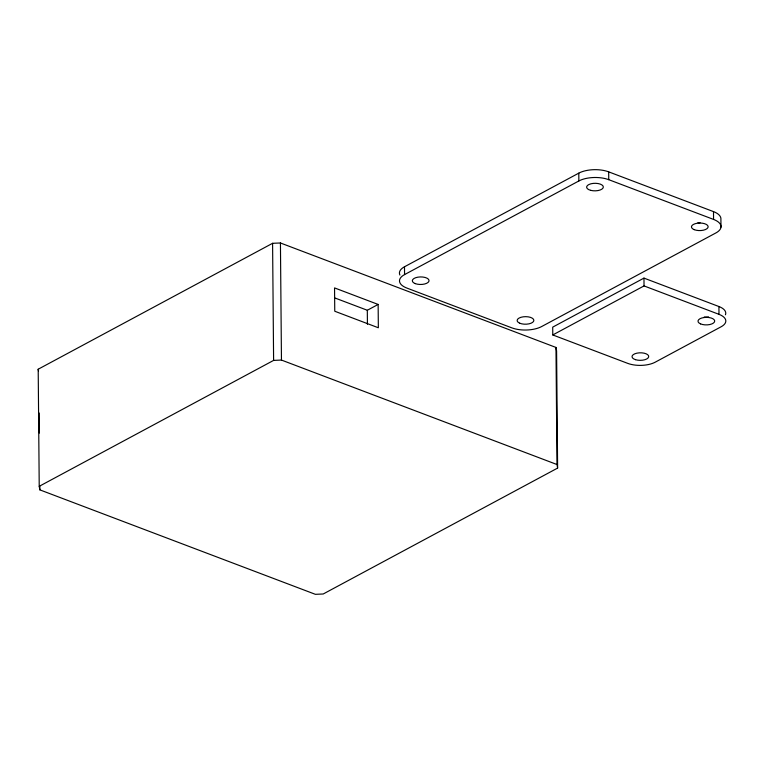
<?xml version="1.0" encoding="UTF-8"?>
<svg xmlns="http://www.w3.org/2000/svg" width="764" height="764" viewBox="0 0 764 764"><rect width="100%" height="100%" fill="white"/><g stroke="black" fill="none" stroke-linecap="round" stroke-linejoin="round"><path stroke-width="1.15" d="M38.2 369.213L272.586 243.305L280.436 242.971L555.972 347.439L556.593 350.982L557.615 468.084L323.22 593.991L315.379 594.325L39.843 489.858L39.222 486.315L38.2 369.213L38.515 370.989M399.887 275.03A21.201 9.588 -0.5 0 1 404.5 266.77L578.787 173.142A21.201 9.588 -0.5 0 1 608.679 171.862L713.5 211.609A21.201 9.588 -0.5 0 1 720.901 219.354L720.977 227.166M404.567 274.591L578.864 180.963A21.201 9.588 -0.5 0 1 608.746 179.683L713.566 219.421A21.201 9.588 -0.5 0 1 715.925 232.924L541.638 326.553A21.201 9.588 -0.5 0 1 511.746 327.832L406.935 288.095A21.201 9.588 -0.5 0 1 404.567 274.591L404.5 266.77M39.222 486.315L273.608 360.398L281.458 360.064L556.994 464.531L557.615 468.084M334.613 297.864L367.312 310.26L378.142 304.444L378.342 327.766L334.756 311.234L334.546 287.913L378.142 304.444M643.966 278.106L552.706 327.135L552.773 334.947L627.731 363.368A19.472 8.815 -0.5 0 0 655.187 362.193L721.168 326.744A19.472 8.815 -0.5 0 0 718.991 314.338L718.924 306.526L643.966 278.106L644.033 285.917L552.773 334.947M644.033 285.917L718.991 314.338M713.5 211.609L713.566 219.421M608.679 171.862L608.746 179.683M578.787 173.142L578.864 180.963M555.972 347.439L556.994 464.531M367.312 310.26L367.427 324.261M280.436 242.971L281.458 360.064M272.586 243.305L273.608 360.398M39.174 412.98L39.346 433.083M39.814 486.315L39.843 489.858M718.924 306.526A19.472 8.815 -0.5 0 1 725.437 314.787M708.591 316.926A8.347 3.772 -0.5 0 1 704.274 316.993M700.101 222.773A8.347 3.772 -0.5 0 1 697.933 222.696M635.505 359.672A8.347 3.772 -0.5 0 0 648.674 356.893A8.347 3.772 -0.5 0 0 636.928 353.159A8.347 3.772 -0.5 0 0 635.505 359.672M700.559 323.888A8.347 3.772 -0.5 0 0 714.455 321.978A8.347 3.772 -0.5 0 0 704.045 317.518A8.347 3.772 -0.5 0 0 700.559 323.888M590.725 190.351A8.347 3.772 -0.5 0 0 603.331 187.056A8.347 3.772 -0.5 0 0 590.897 183.809A8.347 3.772 -0.5 0 0 590.725 190.351M415.272 283.616A8.347 3.772 -0.5 0 0 428.9 281.333A8.347 3.772 -0.5 0 0 417.898 277.16A8.347 3.772 -0.5 0 0 415.272 283.616M694.17 229.639A8.347 3.772 -0.5 0 0 707.951 227.567A8.347 3.772 -0.5 0 0 697.284 223.231A8.347 3.772 -0.5 0 0 694.17 229.639M519.692 323.191A8.347 3.772 -0.5 0 0 533.597 321.31A8.347 3.772 -0.5 0 0 523.235 316.821A8.347 3.772 -0.5 0 0 519.692 323.191"/></g></svg>
